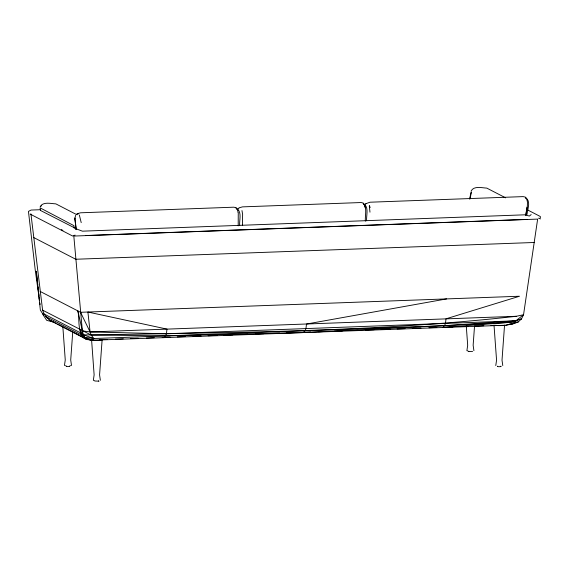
<?xml version="1.0" encoding="UTF-8"?>
<svg xmlns="http://www.w3.org/2000/svg" width="569" height="569" viewBox="0 0 569 569"><rect width="100%" height="100%" fill="white"/><g stroke="black" fill="none" stroke-linecap="round" stroke-linejoin="round"><path stroke-width="0.85" d="M94.667 381.002L99.049 381.166L98.465 380.86M100.357 380.298L99.582 374.886L102.121 339.785M472.604 351.372L468.216 351.528L468.806 351.229M473.913 350.668L473.138 345.255L474.532 326.037M495.777 365.575L496.559 360.163L494.006 325.07M502.783 365.583L502.014 360.17L504.554 325.07M239.663 225.367C239.2 219.79 242.394 211.355 235.993 208.041L237.529 210.011M366.628 220.722C366.13 215.132 369.359 206.903 363.164 203.389L365.028 206.17M238.205 225.815L238.255 212.65M242.401 225.274L242.622 214.435L241.981 210.58M365.355 221.17C364.914 215.381 367.467 207.998 363.242 203.033L361.151 202.536L242.494 206.874L238.966 207.849M72.74 331.933L70.712 359.971L71.488 365.383L70.542 365.604M92.334 339.963L86.332 339.273L84.568 337.346L83.344 334.835L82.37 330.874L73.821 236.057L537.641 219.101L523.544 314.735L521.489 318.875L518.188 322.018L512.825 323.946L505.848 325.219L92.142 340.262L86.332 339.273L49.709 320.24L45.847 316.513L44.119 314.024L42.597 310.141L30.932 213.908M527.05 214.435C527.349 209.136 531.368 201.312 525.422 197.564L526.375 198.681M525.841 215.324L527.349 206.113L527.442 202.08L526.738 199.015L525.343 197.109L523.117 196.611L369.978 202.215L365.824 203.716M525.763 214.911L527.036 207.187M469.603 198.994L471.096 192.087M469.951 198.994L471.452 192.08M75.705 224.371L75.314 225.872L75.791 229.392M40.171 206.832C42.796 201.355 51.054 203.666 55.862 203.873L77.05 214.819M471.118 191.07C473.742 185.594 482 187.905 486.808 188.111L505.642 197.841M540.13 217.906L540.55 216.881L539.825 216.248L527.171 209.712M40.89 206.334L41.615 205.295M75.556 215.367L74.852 218.887M44.119 314.024L80.649 332.893L83.344 334.835L165.515 335.895L303.334 332.573L305.027 330.767L305.944 328.697L306.485 324.046L446.573 298.91M48.386 318.853L45.847 316.513L81.616 334.985L86.332 339.273L92.142 340.262L93.835 338.519L444.538 325.688L518.188 322.018L505.848 325.219M237.508 209.449L238.88 208.275M531.183 214.584L529.362 216.049L524.81 214.812L82.42 231.17L77.284 229.257L40.506 210.466M40.136 291.42L80.542 312.296L519.483 296.243L446.004 318.825L445.463 323.477L444.538 325.688L442.846 327.531L507.541 322.502L515.841 320.809L523.544 314.735L516.318 316.286C375.213 332.239 232.977 332.14 91.175 335.063L42.597 310.141M364.544 204.804L366.443 203.375M75.108 235.111L72.604 236.014L30.185 214.1M303.334 332.573L444.538 325.688L515.841 320.809L521.489 318.875L517.385 319.942M76.964 213.773L80.627 212.792L233.767 207.194L236.064 207.685L237.451 209.598M507.541 322.502L514.924 320.582M66.381 365.945C64.24 366.699 71.708 366.699 69.589 365.945M497.683 366.144C495.542 366.891 503.01 366.898 500.891 366.144M76.922 214.2L78.387 213.916M509.34 324.188L512.825 323.946M515.841 320.809L166.433 333.754L90.08 331.947L82.37 330.874L77.896 310.923C79.724 319.693 77.37 330.191 83.415 337.652L88.003 339.729L57.576 324.01M40.001 209.726L31.075 210.053L28.45 211.391L35.335 270.794L39.489 300.51L39.233 297.943M85.784 235.53L527.321 219.385M534.206 242.486L75.748 259.251L33.621 237.493M516.318 316.286L90.08 331.947L80.542 312.296M99.411 339.707L107.377 339.416M115.343 339.124L123.302 338.832M130.386 338.569L138.352 338.278M146.311 337.986L154.277 337.694M170.188 337.118L162.243 337.403L163.822 337.637L165.515 335.895L166.433 333.754L166.973 329.11L87.903 312.025L90.08 331.947L91.175 335.063L93.835 338.519L84.568 337.346L81.616 334.985M177.251 336.862L185.202 336.571M193.147 336.286L201.092 335.995M208.162 335.738L216.988 335.418M224.051 335.162L232.885 334.842M240.829 334.551L247.892 334.295M255.844 334.01L263.788 333.719M271.733 333.434L279.685 333.142M286.748 332.886L295.574 332.566M302.637 332.31L310.589 332.026M318.533 331.734L326.478 331.45M334.43 331.158L342.374 330.874M350.319 330.589L358.271 330.297M365.334 330.041L374.16 329.728M381.23 329.472L390.057 329.152M397.119 328.896L405.071 328.612M413.016 328.32L420.96 328.036M428.912 327.744L436.857 327.459M444.823 327.168L452.803 326.876M459.901 326.613L467.889 326.322M474.987 326.065L483.863 325.738M490.962 325.475L496.282 325.283M53.664 322.118L46.758 320.368L43.244 315.062L42.796 313.355M467.839 350.888L466.9 350.66L467.682 345.248L466.281 326.037M65.414 365.604L64.475 365.383L65.257 359.971L62.839 326.634M94.283 380.519L93.352 380.298L94.127 374.886L91.581 339.785M93.835 338.519L83.344 334.835L79.696 329.302M49.659 320.02L51.274 320.802M538.53 218.169L540.493 218.901M92.142 340.262L84.568 337.346L80.649 332.893M49.709 320.24L56.018 323.206M61.345 229.613L62.903 230.424M88.999 339.224L90.563 340.027M43.55 315.233L40.349 310.098L36.288 271.285L37.803 285.048M79.347 215.032L81.218 222.643M369.366 205.544L370.17 207.55M369.295 206.014L369.978 212.173M39.844 302.971L40.079 304.55M74.205 228.219L73.842 225.609L40.1 207.863L40.456 210.509M76.232 229.449L74.781 217.984L76.182 229.364M37.995 286.762L38.372 290.204M38.564 291.925L38.941 295.361M364.949 205.715L365.163 207.735M237.764 210.359L237.956 212.386M102.128 339.401A5.455 0.747 0 0 1 99.575 340.241A5.455 0.747 0 0 1 92.989 340.12M503.138 325.404A5.455 0.747 0 0 1 495.414 325.404"/></g></svg>
